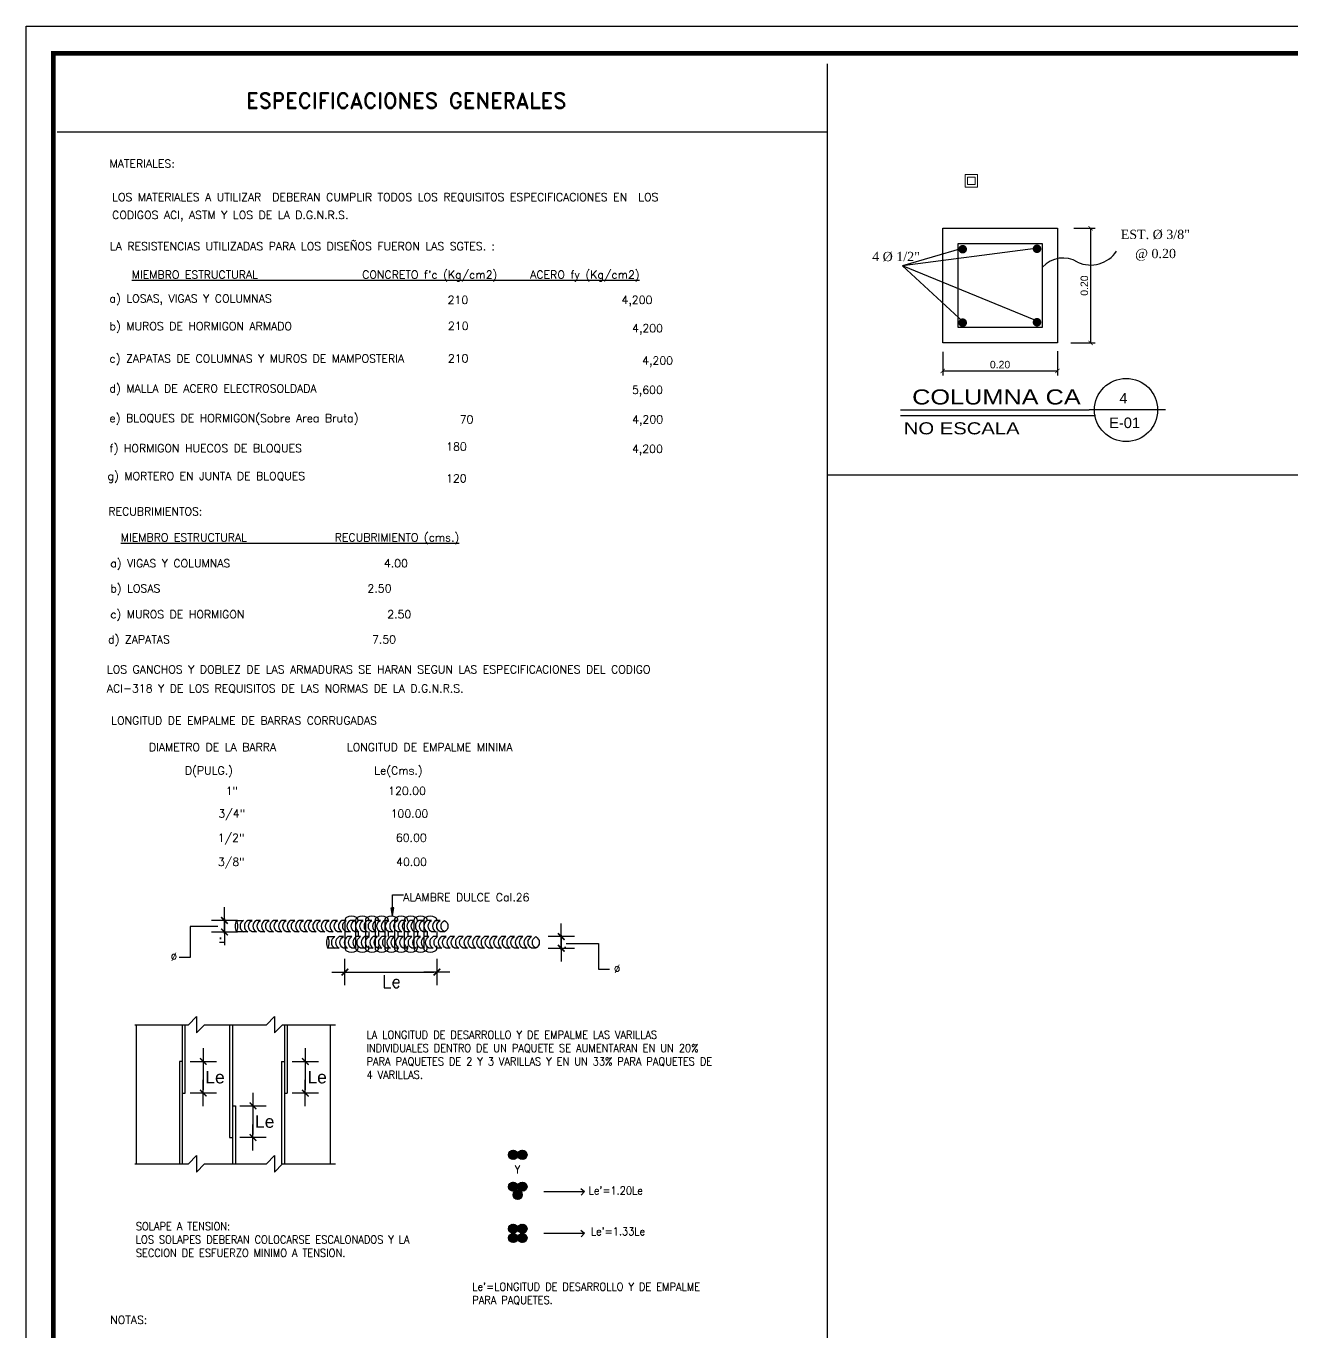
# Model space of a CAD drawing. Header units: feet. Extents: x 317 to 512, y -141 to 162.
# Drawn here: x 387.97 to 408.27, y 78.73 to 99.68 of the extents above; entities that cross this region are included whole.
import ezdxf
from ezdxf.enums import TextEntityAlignment as Align

# ---------------------------------------------------------------- set-up
doc = ezdxf.new("R2010")
doc.units = ezdxf.units.FT
doc.header["$MEASUREMENT"] = 0
doc.linetypes.add('HIDDEN2', pattern=[0.1875, 0.125, -0.0625])
doc.layers.add('00-muro20', color=1, linetype='Continuous', lineweight=5)
for name, color, linetype in [('63', 7, 'Continuous'), ('ACERO', 4, 'Continuous'), ('DETALLES', 3, 'Continuous'), ('DIM', 10, 'Continuous'), ('dimensiones', 1, 'Continuous'), ('DIMLINE', 6, 'Continuous'), ('HATCH', 3, 'Continuous'), ('MAGENTA', 6, 'Continuous'), ('MARCO', 1, 'Continuous'), ('MURO', 7, 'Continuous'), ('relleno', 8, 'Continuous'), ('SEÑALAMIENTOS', 6, 'Continuous'), ('TEXTCOL.', 3, 'Continuous'), ('TEXTO', 2, 'Continuous'), ('TEXTOS', 3, 'Continuous'), ('TEXTOS 2', 1, 'Continuous'), ('TEXXT', 2, 'Continuous')]:
    doc.layers.add(name, color=color, linetype=linetype)
doc.styles.add('ANNTEXT', font='romans.shx')
doc.styles.add('DAMIAN', font='arial.ttf', dxfattribs={"height": 0.12})
doc.styles.add('ROMAND', font='romand', dxfattribs={"height": 0.19})
doc.styles.add('ROMANS', font='romans.shx')
doc.styles.get("Standard").update_dxf_attribs({"font": 'arial.ttf'})
doc.styles.add('TNR', font='times.ttf')
doc.dimstyles.new('20-100', dxfattribs={"dimtxt": 0.2, "dimasz": 0.05, "dimexe": 0.05, "dimexo": 0.1, "dimgap": 0.05, "dimtad": 2, "dimtih": 1, "dimtoh": 1, "dimlfac": 0.2, "dimzin": 0, "dimdsep": 46, "dimtxsty": 'Standard', "dimblk": 'Z2', "dimcen": 0.09, "dimse1": 1, "dimse2": 1, "dimclrd": 6, "dimclre": 6, "dimclrt": 3, "dimadec": 0, "dimazin": 0, "dimtfac": 1, "dimtofl": 0, "dimtmove": 0, "dimatfit": 3, "dimldrblk": 'Z2', "dimfxl": 1, "dimtolj": 1, "dimtzin": 0, "dimarcsym": 0})
doc.dimstyles.new('KEILY', dxfattribs={"dimtxt": 0.12, "dimasz": 0.07, "dimexe": 0.07, "dimexo": 0.25, "dimgap": 0.04, "dimtad": 1, "dimzin": 1, "dimdsep": 46, "dimtxsty": 'Standard', "dimblk": 'ARCHTICK', "dimcen": 2.5, "dimclrd": 256, "dimclre": 256, "dimclrt": 7, "dimazin": 0, "dimtfac": 1, "dimtix": 1, "dimtmove": 2, "dimatfit": 1, "dimfxl": 0.35, "dimfxlon": 1, "dimtolj": 1, "dimtzin": 1, "dimarcsym": 0})
pattern_1 = [(45, (125.96578, -194.073125), (-0.0131535899, 0.0131535899), []), (45, (125.96578, -194.063824), (-0.0131535899, 0.0131535899), [])]

# ---------------------------------------------------------------- blocks, each defined once
blk = doc.blocks.new('Z2')
at = {"layer": 'DIMLINE'}
for p, q in [((0, 4.21), (0, -4.21)), ((4.21, 0), (-4.21, 0))]:
    blk.add_line(p, q, dxfattribs=at)
at = {"layer": 'DIMLINE', "const_width": 0.5}
blk.add_lwpolyline([(-1.06, -1.06), (1.06, 1.06)], dxfattribs=at)
blk = doc.blocks.new('*D10')
at = {"layer": 'DEFPOINTS', "color": 0, "transparency": 16777216}
for p in [(393.083, 85.34), (394.558, 85.336), (394.558, 84.504)]:
    blk.add_point(p, dxfattribs=at)
at = {"layer": 'dimensiones', "color": 6, "lineweight": -2, "transparency": 16777216}
blk.add_line((393.133, 84.504), (394.508, 84.504), dxfattribs=at)
at = {"layer": 'dimensiones', "color": 6, "lineweight": -2, "transparency": 16777216, "xscale": 0.05, "yscale": 0.05, "zscale": 0.05, "rotation": 180}
blk.add_blockref('Z2', (393.083, 84.504), dxfattribs=at)
at = {"layer": 'dimensiones', "color": 6, "lineweight": -2, "transparency": 16777216, "xscale": 0.05, "yscale": 0.05, "zscale": 0.05}
blk.add_blockref('Z2', (394.558, 84.504), dxfattribs=at)
at = {"layer": 'dimensiones', "color": 3, "transparency": 16777216, "insert": (393.83, 84.354), "char_height": 0.2, "attachment_point": 5, "style": 'ROMANS'}
blk.add_mtext('\\A1;Le', dxfattribs=at)
blk = doc.blocks.new('*D12')
at = {"layer": 'DEFPOINTS', "color": 0, "transparency": 16777216}
for p in [(390.475, 83.071), (390.475, 82.563), (390.811, 82.563)]:
    blk.add_point(p, dxfattribs=at)
at = {"layer": 'dimensiones', "color": 6, "lineweight": -2, "transparency": 16777216}
blk.add_line((390.811, 83.021), (390.811, 82.613), dxfattribs=at)
at = {"layer": 'dimensiones', "color": 6, "lineweight": -2, "transparency": 16777216, "xscale": 0.05, "yscale": 0.05, "zscale": 0.05}
for p, rotation in [((390.811, 83.071), 90), ((390.811, 82.563), 270)]:
    blk.add_blockref('Z2', p, dxfattribs=dict(at, rotation=rotation))
at = {"layer": 'dimensiones', "color": 3, "transparency": 16777216, "insert": (391, 82.817), "char_height": 0.2, "attachment_point": 5}
blk.add_mtext('\\A1;Le', dxfattribs=at)
blk = doc.blocks.new('*D13')
at = {"layer": 'DEFPOINTS', "color": 0, "transparency": 16777216}
for p in [(391.28, 82.359), (391.28, 81.851), (391.608, 81.851)]:
    blk.add_point(p, dxfattribs=at)
at = {"layer": 'dimensiones', "color": 6, "lineweight": -2, "transparency": 16777216}
blk.add_line((391.608, 82.309), (391.608, 81.901), dxfattribs=at)
at = {"layer": 'dimensiones', "color": 6, "lineweight": -2, "transparency": 16777216, "xscale": 0.05, "yscale": 0.05, "zscale": 0.05}
for p, rotation in [((391.608, 82.359), 90), ((391.608, 81.851), 270)]:
    blk.add_blockref('Z2', p, dxfattribs=dict(at, rotation=rotation))
at = {"layer": 'dimensiones', "color": 3, "transparency": 16777216, "insert": (391.797, 82.105), "char_height": 0.2, "attachment_point": 5}
blk.add_mtext('\\A1;Le', dxfattribs=at)
blk = doc.blocks.new('*D14')
at = {"layer": 'DEFPOINTS', "color": 0, "transparency": 16777216}
for p in [(392.112, 83.071), (392.112, 82.563), (392.448, 82.563)]:
    blk.add_point(p, dxfattribs=at)
at = {"layer": 'dimensiones', "color": 6, "lineweight": -2, "transparency": 16777216}
blk.add_line((392.448, 83.021), (392.448, 82.613), dxfattribs=at)
at = {"layer": 'dimensiones', "color": 6, "lineweight": -2, "transparency": 16777216, "xscale": 0.05, "yscale": 0.05, "zscale": 0.05}
for p, rotation in [((392.448, 83.071), 90), ((392.448, 82.563), 270)]:
    blk.add_blockref('Z2', p, dxfattribs=dict(at, rotation=rotation))
at = {"layer": 'dimensiones', "color": 3, "transparency": 16777216, "insert": (392.638, 82.817), "char_height": 0.2, "attachment_point": 5}
blk.add_mtext('\\A1;Le', dxfattribs=at)
blk = doc.blocks.new('*D15')
at = {"layer": 'DEFPOINTS', "color": 0, "transparency": 16777216}
for p in [(396.145, 85.073, -1.596), (396.145, 84.887, -1.596), (396.553, 84.887)]:
    blk.add_point(p, dxfattribs=at)
at = {"layer": 'dimensiones', "color": 6, "lineweight": -2, "transparency": 16777216}
for p, q in [((396.553, 85.123), (396.553, 85.173)), ((396.553, 84.837), (396.553, 84.787))]:
    blk.add_line(p, q, dxfattribs=at)
at = {"layer": 'dimensiones', "color": 6, "lineweight": -2, "transparency": 16777216, "xscale": 0.05, "yscale": 0.05, "zscale": 0.05}
for p, rotation in [((396.553, 85.073), 270), ((396.553, 84.887), 90)]:
    blk.add_blockref('Z2', p, dxfattribs=dict(at, rotation=rotation))
at = {"layer": 'dimensiones', "color": 3, "transparency": 16777216, "insert": (396.617, 84.98), "char_height": 0.2, "attachment_point": 5}
blk.add_mtext('\\A1;.', dxfattribs=at)
blk = doc.blocks.new('*D16')
at = {"layer": 'DEFPOINTS', "color": 0, "transparency": 16777216}
for p in [(391.345, 85.333, -1.596), (391.152, 85.148), (391.345, 85.148, -1.596)]:
    blk.add_point(p, dxfattribs=at)
at = {"layer": 'dimensiones', "color": 6, "lineweight": -2, "transparency": 16777216}
for p, q in [((391.152, 85.383), (391.152, 85.433)), ((391.152, 85.098), (391.152, 84.98)), ((391.152, 84.98), (391.074, 84.98))]:
    blk.add_line(p, q, dxfattribs=at)
at = {"layer": 'dimensiones', "color": 6, "lineweight": -2, "transparency": 16777216, "xscale": 0.05, "yscale": 0.05, "zscale": 0.05}
for p, rotation in [((391.152, 85.333), 270), ((391.152, 85.148), 90)]:
    blk.add_blockref('Z2', p, dxfattribs=dict(at, rotation=rotation))
at = {"layer": 'dimensiones', "color": 3, "transparency": 16777216, "insert": (391.088, 85.13), "char_height": 0.2, "attachment_point": 5}
blk.add_mtext('\\A1;.', dxfattribs=at)
blk = doc.blocks.new('_ArchTick')
at = {"color": 0, "linetype": 'ByBlock', "const_width": 0.15}
blk.add_lwpolyline([(-0.5, -0.5), (0.5, 0.5)], dxfattribs=at)
blk = doc.blocks.new('*D118')
at = {"layer": 'DEFPOINTS', "color": 0, "linetype": 'Continuous', "transparency": 16777216}
for p in [(402.671, 94.706), (404.511, 94.715), (404.511, 94.147)]:
    blk.add_point(p, dxfattribs=at)
at = {"layer": 'MURO', "linetype": 'Continuous', "lineweight": -2, "transparency": 16777216}
for p, q in [((402.671, 94.456), (402.671, 94.077)), ((404.511, 94.465), (404.511, 94.077)), ((402.671, 94.147), (404.511, 94.147))]:
    blk.add_line(p, q, dxfattribs=at)
at = {"layer": 'MURO', "linetype": 'Continuous', "lineweight": -2, "transparency": 16777216, "xscale": 0.07, "yscale": 0.07, "zscale": 0.07, "rotation": 180}
blk.add_blockref('_ArchTick', (402.671, 94.147), dxfattribs=at)
at = {"layer": 'MURO', "linetype": 'Continuous', "lineweight": -2, "transparency": 16777216, "xscale": 0.07, "yscale": 0.07, "zscale": 0.07}
blk.add_blockref('_ArchTick', (404.511, 94.147), dxfattribs=at)
at = {"layer": 'MURO', "color": 7, "linetype": 'Continuous', "transparency": 16777216, "insert": (403.591, 94.249), "char_height": 0.12, "attachment_point": 5}
blk.add_mtext('\\A1;0.20', dxfattribs=at)
blk = doc.blocks.new('*D119')
at = {"layer": 'DEFPOINTS', "color": 0, "linetype": 'Continuous', "transparency": 16777216}
for p in [(404.526, 96.437), (404.475, 94.597), (405.044, 94.597)]:
    blk.add_point(p, dxfattribs=at)
at = {"layer": 'MURO', "linetype": 'Continuous', "lineweight": -2, "transparency": 16777216}
for p, q in [((404.776, 96.437), (405.114, 96.437)), ((405.044, 96.437), (405.044, 94.597)), ((404.725, 94.597), (405.114, 94.597))]:
    blk.add_line(p, q, dxfattribs=at)
at = {"layer": 'MURO', "linetype": 'Continuous', "lineweight": -2, "transparency": 16777216, "xscale": 0.07, "yscale": 0.07, "zscale": 0.07}
for p, rotation in [((405.044, 96.437), 90), ((405.044, 94.597), 270)]:
    blk.add_blockref('_ArchTick', p, dxfattribs=dict(at, rotation=rotation))
at = {"layer": 'MURO', "color": 7, "linetype": 'Continuous', "transparency": 16777216, "insert": (404.943, 95.517), "char_height": 0.12, "attachment_point": 5, "rotation": 90}
blk.add_mtext('\\A1;0.20', dxfattribs=at)

msp = doc.modelspace()

# ---------------------------------------------------------------- hatches: boundary and pattern name
at = {"layer": 'HATCH'}
h = msp.add_hatch(dxfattribs=at)
h.set_pattern_fill('STEEL', color=256, scale=0.005859, style=0)
h.set_pattern_definition(pattern_1)
h.paths.add_polyline_path([(395.8554, 81.57225, 0.1722586), (395.83891, 81.61868), (395.78017, 81.57437, -0.01412046), (395.78017, 81.57431), (395.78017, 81.57431, -0.5160696), (395.77875, 81.5733), (395.72143, 81.53007, 0.73354442)])
h.paths.add_polyline_path([(395.70815, 81.57225, 0.15370565), (395.72143, 81.53007), (395.77875, 81.5733, -0.31920065), (395.77803, 81.57431, -0.97215352), (395.78017, 81.57437), (395.83891, 81.61868, 0.70610819)])
h = msp.add_hatch(dxfattribs=at)
h.set_pattern_fill('STEEL', color=256, scale=0.005859, style=0)
h.set_pattern_definition(pattern_1)
h.paths.add_polyline_path([(396.00399, 81.57225, 0.1722586), (395.98751, 81.61868), (395.92877, 81.57437, -0.01412046), (395.92877, 81.57431), (395.92877, 81.57431, -0.5160696), (395.92734, 81.5733), (395.87003, 81.53007, 0.73354442)])
h.paths.add_polyline_path([(395.85675, 81.57225, 0.15370565), (395.87003, 81.53007), (395.92734, 81.5733, -0.31920065), (395.92662, 81.57431, -0.97215352), (395.92877, 81.57437), (395.98751, 81.61868, 0.70610819)])
h = msp.add_hatch(dxfattribs=at)
h.set_pattern_fill('STEEL', color=256, scale=0.005859, style=0)
h.set_pattern_definition(pattern_1)
h.paths.add_polyline_path([(395.8554, 81.06075, 0.1722586), (395.83891, 81.10717), (395.78017, 81.06287, -0.01412046), (395.78017, 81.06281), (395.78017, 81.06281, -0.5160696), (395.77875, 81.0618), (395.72143, 81.01857, 0.73354442)])
h.paths.add_polyline_path([(395.70815, 81.06075, 0.15370565), (395.72143, 81.01857), (395.77875, 81.0618, -0.31920065), (395.77803, 81.06281, -0.97215352), (395.78017, 81.06287), (395.83891, 81.10717, 0.70610819)])
h = msp.add_hatch(dxfattribs=at)
h.set_pattern_fill('STEEL', color=256, scale=0.005859, style=0)
h.set_pattern_definition(pattern_1)
h.paths.add_polyline_path([(396.00399, 81.06075, 0.1722586), (395.98751, 81.10717), (395.92877, 81.06287, -0.01412046), (395.92877, 81.06281), (395.92877, 81.06281, -0.5160696), (395.92734, 81.0618), (395.87003, 81.01857, 0.73354442)])
h.paths.add_polyline_path([(395.85675, 81.06075, 0.15370565), (395.87003, 81.01857), (395.92734, 81.0618, -0.31920065), (395.92662, 81.06281, -0.97215352), (395.92877, 81.06287), (395.98751, 81.10717, 0.70610819)])
h = msp.add_hatch(dxfattribs=at)
h.set_pattern_fill('STEEL', color=256, scale=0.005859, style=0)
h.set_pattern_definition(pattern_1)
h.paths.add_polyline_path([(395.9287, 80.93163, 0.1722586), (395.91222, 80.97806), (395.85347, 80.93375, -0.01412046), (395.85348, 80.93369), (395.85348, 80.93369, -0.5160696), (395.85205, 80.93268), (395.79473, 80.88945, 0.73354442)])
h.paths.add_polyline_path([(395.78145, 80.93163, 0.15370565), (395.79473, 80.88945), (395.85205, 80.93268, -0.31920065), (395.85133, 80.93369, -0.97215352), (395.85347, 80.93375), (395.91222, 80.97806, 0.70610819)])
h = msp.add_hatch(dxfattribs=at)
h.set_pattern_fill('STEEL', color=256, scale=0.005859, style=0)
h.set_pattern_definition(pattern_1)
h.paths.add_polyline_path([(395.8554, 80.3875, 0.1722586), (395.83891, 80.43393), (395.78017, 80.38963, -0.01412046), (395.78017, 80.38956), (395.78017, 80.38956, -0.5160696), (395.77875, 80.38855), (395.72143, 80.34532, 0.73354442)])
h.paths.add_polyline_path([(395.70815, 80.3875, 0.15370565), (395.72143, 80.34532), (395.77875, 80.38855, -0.31920065), (395.77803, 80.38956, -0.97215352), (395.78017, 80.38963), (395.83891, 80.43393, 0.70610819)])
h = msp.add_hatch(dxfattribs=at)
h.set_pattern_fill('STEEL', color=256, scale=0.005859, style=0)
h.set_pattern_definition(pattern_1)
h.paths.add_polyline_path([(396.00399, 80.3875, 0.1722586), (395.98751, 80.43393), (395.92877, 80.38963, -0.01412046), (395.92877, 80.38956), (395.92877, 80.38956, -0.5160696), (395.92734, 80.38855), (395.87003, 80.34532, 0.73354442)])
h.paths.add_polyline_path([(395.85675, 80.3875, 0.15370565), (395.87003, 80.34532), (395.92734, 80.38855, -0.31920065), (395.92662, 80.38956, -0.97215352), (395.92877, 80.38963), (395.98751, 80.43393, 0.70610819)])
h = msp.add_hatch(dxfattribs=at)
h.set_pattern_fill('STEEL', color=256, scale=0.005859, style=0)
h.set_pattern_definition(pattern_1)
h.paths.add_polyline_path([(395.8554, 80.23833, 0.1722586), (395.83891, 80.28476), (395.78017, 80.24046, -0.01412046), (395.78017, 80.2404), (395.78017, 80.2404, -0.5160696), (395.77875, 80.23938), (395.72143, 80.19615, 0.73354442)])
h.paths.add_polyline_path([(395.70815, 80.23833, 0.15370565), (395.72143, 80.19615), (395.77875, 80.23938, -0.31920065), (395.77803, 80.2404, -0.97215352), (395.78017, 80.24046), (395.83891, 80.28476, 0.70610819)])
h = msp.add_hatch(dxfattribs=at)
h.set_pattern_fill('STEEL', color=256, scale=0.005859, style=0)
h.set_pattern_definition(pattern_1)
h.paths.add_polyline_path([(396.00399, 80.23833, 0.1722586), (395.98751, 80.28476), (395.92877, 80.24046, -0.01412046), (395.92877, 80.2404), (395.92877, 80.2404, -0.5160696), (395.92734, 80.23938), (395.87003, 80.19615, 0.73354442)])
h.paths.add_polyline_path([(395.85675, 80.23833, 0.15370565), (395.87003, 80.19615), (395.92734, 80.23938, -0.31920065), (395.92662, 80.2404, -0.97215352), (395.92877, 80.24046), (395.98751, 80.28476, 0.70610819)])

# ---------------------------------------------------------------- linework, layer by layer
at = {"color": 6, "ltscale": 0.8}
for p, q in [((402.67118, 96.43662), (404.51093, 96.43662)), ((402.67118, 94.59687), (402.67118, 96.43662)), ((404.51093, 96.43662), (404.51093, 94.59687)), ((404.51093, 94.59687), (402.67118, 94.59687))]:
    msp.add_line(p, q, dxfattribs=at)
at = {"color": 7, "linetype": 'Continuous', "ltscale": 0.6}
for p, q in [((402.91648, 96.19132), (404.26563, 96.19132)), ((402.91648, 94.84217), (402.91648, 96.19132)), ((404.26563, 96.19132), (404.26563, 94.84217)), ((404.26563, 94.84217), (402.91648, 94.84217))]:
    msp.add_line(p, q, dxfattribs=at)
at = {"layer": '00-muro20'}
for points in [[(403.03038, 97.29694), (403.23038, 97.29694), (403.23038, 97.09694), (403.03038, 97.09694)], [(403.07038, 97.25694), (403.19038, 97.25694), (403.19038, 97.13694), (403.07038, 97.13694)]]:
    msp.add_lwpolyline(points, close=True, dxfattribs=at)
at = {"layer": '63'}
for p in [(402.97791, 96.11392), (404.1567, 96.11392), (404.16613, 94.95476), (402.99677, 94.93592)]:
    msp.add_line(p, (402.02548, 95.83515), dxfattribs=at)
at = {"layer": '63', "const_width": 0.06899}
for points in [[(402.95718, 96.10071, 1), (403.02617, 96.10071, 1)], [(404.14903, 96.10761, 1), (404.21803, 96.10761, 1)], [(402.95718, 94.92174, 1), (403.02617, 94.92174, 1)], [(404.14903, 94.92864, 1), (404.21803, 94.92864, 1)]]:
    msp.add_lwpolyline(points, format="xyb", close=True, dxfattribs=at)
at = {"layer": '63'}
for centre, radius, start, end in [((404.60022, 95.52206), 0.43764, 57.635217, 138.593878), ((405.04168, 96.35022), 0.50314, 245.683183, 326.16892)]:
    msp.add_arc(centre, radius, start, end, dxfattribs=at)
at = {"layer": 'ACERO'}
for p, q in [((393.29398, 85.33585, -7.72481), (393.29398, 85.32348, -7.72481)), ((393.29398, 85.15704, -7.72481), (393.29398, 85.07261, -7.72481)), ((393.46636, 85.15704, -7.72481), (393.46636, 85.07261, -7.72481)), ((393.62233, 85.15704, -7.72481), (393.62233, 85.07261, -7.72481)), ((393.7783, 85.15704, -7.72481), (393.7783, 85.07261, -7.72481)), ((393.93427, 85.15704, -7.72481), (393.93427, 85.07261, -7.72481)), ((394.09023, 85.15704, -7.72481), (394.09023, 85.07261, -7.72481)), ((394.2462, 85.15704, -7.72481), (394.2462, 85.07261, -7.72481)), ((394.40217, 85.15704, -7.72481), (394.40217, 85.07261, -7.72481)), ((394.55813, 85.15704, -7.72481), (394.55813, 85.07261, -7.72481))]:
    msp.add_line(p, q, dxfattribs=at)
at = {"layer": 'ACERO', "linetype": 'Continuous'}
for p, q in [((390.47452, 83.66002, -6.12906), (390.47452, 81.42791, -6.12906)), ((390.52142, 82.56257, -6.12906), (390.52142, 83.66002, -6.12906)), ((391.23297, 83.66002, -6.12906), (391.23297, 81.85089, -6.12906)), ((391.27987, 83.66002, -6.12906), (391.27987, 81.42791, -6.12906)), ((392.11235, 83.66002, -6.12906), (392.11235, 81.42791, -6.12906)), ((392.15925, 83.66002, -6.12906), (392.15925, 82.56257, -6.12906)), ((390.42762, 83.07105, -6.12906), (390.42762, 81.42791, -6.12906)), ((390.47452, 83.07105, -6.12906), (390.42762, 83.07105, -6.12906)), ((392.06545, 83.07105, -6.12906), (392.06545, 81.42791, -6.12906)), ((392.06545, 83.07105, -6.12906), (392.11235, 83.07105, -6.12906)), ((390.47452, 82.56257, -6.12906), (390.52142, 82.56257, -6.12906)), ((391.27987, 82.35937, -6.12906), (391.32677, 82.35937, -6.12906)), ((391.32677, 82.35937, -6.12906), (391.32677, 81.42791, -6.12906)), ((391.23297, 81.85089, -6.12906), (391.27987, 81.85089, -6.12906))]:
    msp.add_line(p, q, dxfattribs=at)
at = {"layer": 'ACERO', "linetype": 'HIDDEN2'}
msp.add_line((392.11235, 82.56257, -6.12906), (392.15925, 82.56257, -6.12906), dxfattribs=at)
at = {"layer": 'ACERO', "elevation": -7.72481}
for points in [[(393.29398, 85.32348), (393.29398, 85.33585, 0.26952698), (393.26733, 85.3817, 0.26479735), (393.1096, 85.3817, 0.26952698), (393.08296, 85.33585), (393.08296, 84.88971, 0.26952698), (393.1096, 84.84386, 0.26479735), (393.26733, 84.84386, 0.26952698), (393.29398, 84.88971), (393.29398, 84.92373)], [(393.46636, 85.32348), (393.46636, 85.33585, 0.26952698), (393.43972, 85.3817, 0.26479735), (393.28199, 85.3817, 0.26952698), (393.25534, 85.33585), (393.25534, 84.88971, 0.26952698), (393.28199, 84.84386, 0.26479735), (393.43972, 84.84386, 0.26952698), (393.46636, 84.88971), (393.46636, 84.92373)], [(393.62233, 85.32348), (393.62233, 85.33585, 0.26952698), (393.59568, 85.3817, 0.26479735), (393.43796, 85.3817, 0.26952698), (393.41131, 85.33585), (393.41131, 84.88971, 0.26952698), (393.43796, 84.84386, 0.26479735), (393.59568, 84.84386, 0.26952698), (393.62233, 84.88971), (393.62233, 84.92373)], [(393.7783, 85.32348), (393.7783, 85.33585, 0.26952698), (393.75165, 85.3817, 0.26479735), (393.59392, 85.3817, 0.26952698), (393.56728, 85.33585), (393.56728, 84.88971, 0.26952698), (393.59392, 84.84386, 0.26479735), (393.75165, 84.84386, 0.26952698), (393.7783, 84.88971), (393.7783, 84.92373)], [(393.93427, 85.32348), (393.93427, 85.33585, 0.26952698), (393.90762, 85.3817, 0.26479735), (393.74989, 85.3817, 0.26952698), (393.72324, 85.33585), (393.72324, 84.88971, 0.26952698), (393.74989, 84.84386, 0.26479735), (393.90762, 84.84386, 0.26952698), (393.93427, 84.88971), (393.93427, 84.92373)], [(394.09023, 85.32348), (394.09023, 85.33585, 0.26952698), (394.06359, 85.3817, 0.26479735), (393.90586, 85.3817, 0.26952698), (393.87921, 85.33585), (393.87921, 84.88971, 0.26952698), (393.90586, 84.84386, 0.26479735), (394.06359, 84.84386, 0.26952698), (394.09023, 84.88971), (394.09023, 84.92373)], [(394.2462, 85.32348), (394.2462, 85.33585, 0.26952698), (394.21955, 85.3817, 0.26479735), (394.06183, 85.3817, 0.26952698), (394.03518, 85.33585), (394.03518, 84.88971, 0.26952698), (394.06183, 84.84386, 0.26479735), (394.21955, 84.84386, 0.26952698), (394.2462, 84.88971), (394.2462, 84.92373)], [(394.40217, 85.32348), (394.40217, 85.33585, 0.26952698), (394.37552, 85.3817, 0.26479735), (394.21779, 85.3817, 0.26952698), (394.19115, 85.33585), (394.19115, 84.88971, 0.26952698), (394.21779, 84.84386, 0.26479735), (394.37552, 84.84386, 0.26952698), (394.40217, 84.88971), (394.40217, 84.92373)], [(394.55813, 85.32348), (394.55813, 85.33585, 0.26952698), (394.53149, 85.3817, 0.26479735), (394.37376, 85.3817, 0.26952698), (394.34711, 85.33585), (394.34711, 84.88971, 0.26952698), (394.37376, 84.84386, 0.26479735), (394.53149, 84.84386, 0.26952698), (394.55813, 84.88971), (394.55813, 84.92373)]]:
    msp.add_lwpolyline(points, format="xyb", dxfattribs=at)
at = {"layer": 'DETALLES'}
for p, q in [((389.74013, 81.42791, -6.12906), (389.74013, 83.66002, -6.12906)), ((392.84674, 83.66002, -6.12906), (392.84674, 81.42791, -6.12906))]:
    msp.add_line(p, q, dxfattribs=at)
for centre in [(395.78177, 81.57225, -6.12906), (395.93037, 81.57225, -6.12906), (395.78177, 81.06075, -6.12906), (395.93037, 81.06075, -6.12906), (395.85508, 80.93163, -6.12906), (395.78177, 80.3875, -6.12906), (395.93037, 80.3875, -6.12906), (395.78177, 80.23833, -6.12906), (395.93037, 80.23833, -6.12906)]:
    msp.add_circle(centre, 0.07362, dxfattribs=at)
at = {"layer": 'DIM'}
msp.add_line((445.29759, 92.47774), (400.81546, 92.47774, -6.12906), dxfattribs=at)
at = {"layer": 'MAGENTA', "elevation": -6.12906}
for points in [[(389.714, 83.66002), (390.5749, 83.66002), (390.70287, 83.79201), (390.70287, 83.66002), (390.70287, 83.52803), (390.8297, 83.66002), (391.82478, 83.66002), (391.95274, 83.79201), (391.95274, 83.66002), (391.95274, 83.52803), (392.07958, 83.66002), (392.93206, 83.66002)], [(389.714, 81.42791), (390.5749, 81.42791), (390.70287, 81.5599), (390.70287, 81.42791), (390.70287, 81.29591), (390.8297, 81.42791), (391.82478, 81.42791), (391.95274, 81.5599), (391.95274, 81.42791), (391.95274, 81.29591), (392.07958, 81.42791), (392.93206, 81.42791)]]:
    msp.add_lwpolyline(points, dxfattribs=at)
at = {"layer": 'MARCO'}
msp.add_lwpolyline([(387.97006, 99.67954), (452.47006, 99.67954), (452.47006, 57.67954), (387.97006, 57.67954)], close=True, dxfattribs=at)
at = {"layer": 'MARCO', "const_width": 0.075}
msp.add_lwpolyline([(445.29759, 99.24551), (388.40409, 99.24551), (388.40409, 58.11357), (445.29759, 58.11357)], close=True, dxfattribs=at)
at = {"layer": 'relleno', "color": 1}
for p, q in [((400.81546, 99.07231, -6.12906), (400.81546, 58.02368, -6.12906)), ((388.47034, 97.98255, -6.12906), (400.81546, 97.98255, -6.12906))]:
    msp.add_line(p, q, dxfattribs=at)
at = {"layer": 'SEÑALAMIENTOS'}
for p, q in [((393.84613, 85.74571, -7.72481), (394.02516, 85.74571, -7.72481)), ((393.84613, 85.40416, -7.72481), (393.84613, 85.74571, -7.72481)), ((393.84613, 85.40416, -7.72481), (393.82284, 85.53579, -7.72481)), ((393.82284, 85.53579, -7.72481), (393.84505, 85.53579, -7.72481)), ((393.84613, 85.40416, -7.72481), (393.86943, 85.53579, -7.72481)), ((393.86943, 85.53579, -7.72481), (393.84722, 85.53579, -7.72481)), ((390.59945, 85.23593, -7.72481), (390.59945, 84.73834, -7.72481)), ((391.04633, 85.23593, -7.72481), (390.59945, 85.23593, -7.72481)), ((396.63218, 84.96084, -7.60184), (397.15195, 84.96084, -7.60184)), ((397.15195, 84.96084, -7.60184), (397.15195, 84.55152, -7.60184)), ((390.59945, 84.73834, -7.72481), (390.42706, 84.73834, -7.72481)), ((397.15195, 84.55152, -7.60184), (397.32434, 84.55152, -7.60184)), ((396.27441, 80.98389, -6.12906), (396.92388, 80.98389, -6.12906)), ((396.27441, 80.31496, -6.12906), (396.92388, 80.31496, -6.12906))]:
    msp.add_line(p, q, dxfattribs=at)
at = {"layer": 'SEÑALAMIENTOS', "elevation": -6.12906}
for points in [[(396.86524, 81.03424), (396.92388, 80.98389), (396.87237, 80.9239)], [(396.86524, 80.36532), (396.92388, 80.31496), (396.87237, 80.25498)]]:
    msp.add_lwpolyline(points, dxfattribs=at)
at = {"layer": 'TEXTOS 2'}
for p, q in [((391.34462, 85.33285, -7.72481), (391.45671, 85.33285, -7.72481)), ((392.80938, 85.07262, -7.72481), (392.92147, 85.07262, -7.72481))]:
    msp.add_line(p, q, dxfattribs=at)
at = {"layer": 'TEXTOS 2', "elevation": -7.72481}
for points in [[(394.68007, 85.14767, -0.59763681), (394.68007, 85.33285, -0.59763681), (394.68007, 85.14767), (394.61148, 85.14767, -0.59763681), (394.61148, 85.33285), (394.5429, 85.33285, 0.59763681), (394.5429, 85.14767), (394.47432, 85.14767, -0.59763681), (394.47432, 85.33285), (394.40574, 85.33285, 0.59763681), (394.40574, 85.14767), (394.33716, 85.14767, -0.59763681), (394.33716, 85.33285), (394.26857, 85.33285, 0.59763681), (394.26857, 85.14767), (394.19999, 85.14767, -0.59763681), (394.19999, 85.33285), (394.13141, 85.33285, 0.59763681), (394.13141, 85.14767), (394.06283, 85.14767, -0.59763681), (394.06283, 85.33285), (393.99425, 85.33285, 0.59763681), (393.99425, 85.14767), (393.92566, 85.14767, -0.59763681), (393.92566, 85.33285), (393.85708, 85.33285, 0.59763681), (393.85708, 85.14767), (393.7885, 85.14767, -0.59763681), (393.7885, 85.33285), (393.71992, 85.33285, 0.59763681), (393.71992, 85.14767), (393.65134, 85.14767, -0.59763681), (393.65134, 85.33285), (393.58275, 85.33285, 0.59763681), (393.58275, 85.14767), (393.51417, 85.14767, -0.59763681), (393.51417, 85.33285), (393.44559, 85.33285, 0.59763681), (393.44559, 85.14767), (393.37701, 85.14767, -0.59763681), (393.37701, 85.33285), (393.30843, 85.33285, 0.59763681), (393.30843, 85.14767), (393.23984, 85.14767, -0.59763681), (393.23984, 85.33285), (393.17126, 85.33285, 0.59763681), (393.17126, 85.14767), (393.10268, 85.14767, -0.59763681), (393.10268, 85.33285), (393.0341, 85.33285, 0.59763681), (393.0341, 85.14767), (392.96552, 85.14767, -0.59763681), (392.96552, 85.33285), (392.89693, 85.33285, 0.59763681), (392.89693, 85.14767), (392.82835, 85.14767, -0.59763681), (392.82835, 85.33285), (392.75977, 85.33285, 0.59763681), (392.75977, 85.14767), (392.69119, 85.14767, -0.59763681), (392.69119, 85.33285), (392.62261, 85.33285, 0.59763681), (392.62261, 85.14767), (392.55402, 85.14767, -0.59763681), (392.55402, 85.33285), (392.48544, 85.33285, 0.59763681), (392.48544, 85.14767), (392.41686, 85.14767, -0.59763681), (392.41686, 85.33285), (392.34828, 85.33285, 0.59763681), (392.34828, 85.14767), (392.2797, 85.14767, -0.59763681), (392.2797, 85.33285), (392.21111, 85.33285, 0.59763681), (392.21111, 85.14767), (392.14253, 85.14767, -0.59763681), (392.14253, 85.33285), (392.07395, 85.33285, 0.59763681), (392.07395, 85.14767), (392.00537, 85.14767, -0.59763681), (392.00537, 85.33285), (391.93679, 85.33285, 0.59763681), (391.93679, 85.14767), (391.86821, 85.14767, -0.59763681), (391.86821, 85.33285), (391.79962, 85.33285, 0.59763681), (391.79962, 85.14767), (391.73104, 85.14767, -0.59763681), (391.73104, 85.33285), (391.66246, 85.33285, 0.59763681), (391.66246, 85.14767), (391.59388, 85.14767, -0.59763681), (391.59388, 85.33285), (391.5253, 85.33285, 0.59763681), (391.5253, 85.14767), (391.34462, 85.14767, 0.2397215), (391.34462, 85.33285, 0.2397215), (391.34462, 85.14767)], [(396.14482, 84.88744, -0.59763681), (396.14482, 85.07262, -0.59763681), (396.14482, 84.88744), (396.07624, 84.88744, -0.59763681), (396.07624, 85.07262), (396.00766, 85.07262, 0.59763681), (396.00766, 84.88744), (395.93908, 84.88744, -0.59763681), (395.93908, 85.07262), (395.8705, 85.07262, 0.59763681), (395.8705, 84.88744), (395.80191, 84.88744, -0.59763681), (395.80191, 85.07262), (395.73333, 85.07262, 0.59763681), (395.73333, 84.88744), (395.66475, 84.88744, -0.59763681), (395.66475, 85.07262), (395.59617, 85.07262, 0.59763681), (395.59617, 84.88744), (395.52759, 84.88744, -0.59763681), (395.52759, 85.07262), (395.459, 85.07262, 0.59763681), (395.459, 84.88744), (395.39042, 84.88744, -0.59763681), (395.39042, 85.07262), (395.32184, 85.07262, 0.59763681), (395.32184, 84.88744), (395.25326, 84.88744, -0.59763681), (395.25326, 85.07262), (395.18468, 85.07262, 0.59763681), (395.18468, 84.88744), (395.11609, 84.88744, -0.59763681), (395.11609, 85.07262), (395.04751, 85.07262, 0.59763681), (395.04751, 84.88744), (394.97893, 84.88744, -0.59763681), (394.97893, 85.07262), (394.91035, 85.07262, 0.59763681), (394.91035, 84.88744), (394.84177, 84.88744, -0.59763681), (394.84177, 85.07262), (394.77318, 85.07262, 0.59763681), (394.77318, 84.88744), (394.7046, 84.88744, -0.59763681), (394.7046, 85.07262), (394.63602, 85.07262, 0.59763681), (394.63602, 84.88744), (394.56744, 84.88744, -0.59763681), (394.56744, 85.07262), (394.49886, 85.07262, 0.59763681), (394.49886, 84.88744), (394.43027, 84.88744, -0.59763681), (394.43027, 85.07262), (394.36169, 85.07262, 0.59763681), (394.36169, 84.88744), (394.29311, 84.88744, -0.59763681), (394.29311, 85.07262), (394.22453, 85.07262, 0.59763681), (394.22453, 84.88744), (394.15595, 84.88744, -0.59763681), (394.15595, 85.07262), (394.08736, 85.07262, 0.59763681), (394.08736, 84.88744), (394.01878, 84.88744, -0.59763681), (394.01878, 85.07262), (393.9502, 85.07262, 0.59763681), (393.9502, 84.88744), (393.88162, 84.88744, -0.59763681), (393.88162, 85.07262), (393.81304, 85.07262, 0.59763681), (393.81304, 84.88744), (393.74445, 84.88744, -0.59763681), (393.74445, 85.07262), (393.67587, 85.07262, 0.59763681), (393.67587, 84.88744), (393.60729, 84.88744, -0.59763681), (393.60729, 85.07262), (393.53871, 85.07262, 0.59763681), (393.53871, 84.88744), (393.47013, 84.88744, -0.59763681), (393.47013, 85.07262), (393.40154, 85.07262, 0.59763681), (393.40154, 84.88744), (393.33296, 84.88744, -0.59763681), (393.33296, 85.07262), (393.26438, 85.07262, 0.59763681), (393.26438, 84.88744), (393.1958, 84.88744, -0.59763681), (393.1958, 85.07262), (393.12722, 85.07262, 0.59763681), (393.12722, 84.88744), (393.05863, 84.88744, -0.59763681), (393.05863, 85.07262), (392.99005, 85.07262, 0.59763681), (392.99005, 84.88744), (392.80938, 84.88744, 0.2397215), (392.80938, 85.07262, 0.2397215), (392.80938, 84.88744)]]:
    msp.add_lwpolyline(points, format="xyb", dxfattribs=at)
at = {"layer": 'TEXTOS 2'}
for centre in [(391.50651, 85.24026, -7.72481), (392.97127, 84.98003, -7.72481)]:
    msp.add_arc(centre, 0.10513, 118.271814, 241.728186, dxfattribs=at)
at = {"layer": 'TEXXT', "color": 4}
for p in [(401.99646, 93.52154), (406.2451, 93.52154)]:
    msp.add_line(p, (405.02206, 93.52154), dxfattribs=at)
at = {"layer": 'TEXXT', "color": 3}
msp.add_line((401.99646, 93.43459), (405.12067, 93.43459), dxfattribs=at)
at = {"layer": 'TEXXT', "color": 4}
msp.add_circle((405.61181, 93.52154), 0.50623, dxfattribs=at)

# ---------------------------------------------------------------- texts
at = {"layer": 'dimensiones', "color": 7, "ltscale": 0.2, "style": 'TNR'}
for s, p in [('EST. %%c 3/8"', (406.63552, 96.26379)), ('4 %%C 1/2"', (402.30521, 95.9094)), ('@ 0.20', (406.41269, 95.95712))]:
    msp.add_text(s, height=0.148716, dxfattribs=at).set_placement(p, align=Align.RIGHT)
at = {"layer": 'TEXTCOL.', "style": 'ROMAND'}
msp.add_text('ESPECIFICACIONES GENERALES', height=0.2488201, dxfattribs=at).set_placement((391.49745, 98.35966, -6.12906))
at = {"layer": 'TEXTO', "style": 'ANNTEXT'}
for s, p in [('LOS MATERIALES A UTILIZAR  DEBERAN CUMPLIR TODOS LOS REQUISITOS ESPECIFICACIONES EN  LOS ', (389.34955, 96.8723, -7.72481)), ('CODIGOS ACI, ASTM Y LOS DE LA D.G.N.R.S.', (389.34955, 96.58588, -7.72481)), ('a) LOSAS, VIGAS Y COLUMNAS', (389.30767, 95.24505, -7.72481)), ('                       210', (392.53031, 95.22365, -7.72481)), ('                        4,200', (395.22411, 95.22365, -7.72481)), ('b) MUROS DE HORMIGON ARMADO', (389.30767, 94.80177, -7.72481)), ('                       210', (392.53538, 94.80575, -7.72481)), ('                   4,200', (395.8718, 94.76938, -7.72481)), ('c) ZAPATAS DE COLUMNAS Y MUROS DE MAMPOSTERIA', (389.30767, 94.28171, -7.72481)), ('                       210', (392.53453, 94.2857, -7.72481)), ('              4,200', (396.51152, 94.24932, -7.72481)), ('d) MALLA DE ACERO ELECTROSOLDADA ', (389.30767, 93.80255, -7.72481)), ('                   5,600', (395.87016, 93.7793, -7.72481)), ('e) BLOQUES DE HORMIGON(Sobre Area Bruta)                ', (389.30767, 93.32572, -7.72481)), ('                     70', (392.91475, 93.30645, -7.72481)), ('                   4,200', (395.8733, 93.30645, -7.72481)), ('f) HORMIGON HUECOS DE BLOQUES         ', (389.30767, 92.84373, -7.72481)), ('                        180', (392.41125, 92.86998, -7.72481)), ('                   4,200', (395.87001, 92.8336, -7.72481)), ('g) MORTERO EN JUNTA DE BLOQUES               ', (389.27644, 92.39812, -7.72481)), ('                        120', (392.41, 92.36076, -7.72481)), ('a) VIGAS Y COLUMNAS                        4.00', (389.32018, 90.99768, -7.72481)), ('b) LOSAS                                  2.50', (389.32018, 90.59391, -7.72481)), ('c) MUROS DE HORMIGON                      2.50', (389.32018, 90.17952, -7.72481)), ('d) ZAPATAS                                 7.50', (389.28517, 89.77586, -7.72481)), ('LOS GANCHOS Y DOBLEZ DE LAS ARMADURAS SE HARAN SEGUN LAS ESPECIFICACIONES DEL CODIGO  ', (389.26563, 89.29576, -7.72481)), ('ACI-318 Y DE LOS REQUISITOS DE LAS NORMAS DE LA D.G.N.R.S.', (389.26563, 88.99061, -7.72481)), ('     D(PULG.)                       Le(Cms.)', (390.03887, 87.67293, -7.72481)), ('1"                         120.00', (391.17021, 87.34704, -7.72481)), ('3/4"                        100.00', (391.05428, 86.98262, -7.72481)), ('1/2"                         60.00', (391.04293, 86.59542, -7.72481)), ('3/8"                         40.00', (391.04669, 86.20823, -7.72481)), ('ALAMBRE DULCE Cal.26', (394.01861, 85.64009, -7.72481))]:
    msp.add_text(s, height=0.128341, dxfattribs=at).set_placement(p)
at = {"layer": 'TEXTO', "attachment_point": 1, "style": 'ANNTEXT'}
for s, insert, char_height, width in [('{\\W0.9;%%C}', (390.29058, 84.81397, -6.12906), 0.128341, 5.0366467), ('{\\W0.9;%%C}', (397.39979, 84.61794, -6.12906), 0.128341, 5.0366467), ('{\\W0.9;LA LONGITUD DE DESARROLLO Y DE EMPALME LAS VARILLAS INDIVIDUALES DENTRO DE UN PAQUETE SE AUMENTARAN EN UN 20% PARA PAQUETES DE 2 Y 3 VARILLAS Y EN UN 33% PARA PAQUETES DE 4 VARILLAS.}', (393.42875, 83.56315, -6.12906), 0.12834098, 6.1582179), ("{\\W0.9;Le'=1.20Le}", (396.99077, 81.06364, -6.12906), 0.128341, 5.0366467), ('{\\W0.9;SOLAPE A TENSION:\\PLOS SOLAPES DEBERAN COLOCARSE ESCALONADOS Y LA SECCION DE ESFUERZO MINIMO A TENSION.}', (389.72858, 80.49088, -6.12906), 0.128341, 5.0366467), ("{\\W0.9;Le'=1.33Le}", (397.02733, 80.40905, -6.12906), 0.128341, 5.0366467), ("{\\W0.9;Le'=LONGITUD DE DESARROLLO Y DE EMPALME \\PPARA PAQUETES.}", (395.12593, 79.52109, -6.12906), 0.128341, 5.0366467)]:
    msp.add_mtext(s, dxfattribs=dict(at, insert=insert, char_height=char_height, width=width))
at = {"layer": 'TEXTOS', "color": 7, "style": 'DAMIAN', "width": 1.2}
for s, height, p in [('COLUMNA CA', 0.24192, (402.18074, 93.60956)), (' NO ESCALA', 0.193536, (401.95681, 93.13062))]:
    msp.add_text(s, height=height, dxfattribs=at).set_placement(p)
at = {"layer": 'TEXTOS', "linetype": 'Continuous', "insert": (395.80683, 81.39981, -6.12906), "char_height": 0.128341, "width": 5.0366467, "attachment_point": 1, "style": 'ROMANS'}
msp.add_mtext('{\\W0.9;Y}', dxfattribs=at)
at = {"layer": 'TEXTOS 2', "style": 'ANNTEXT'}
for s, p in [('MATERIALES:', (389.30859, 97.40924, -7.72481)), ('LA RESISTENCIAS UTILIZADAS PARA LOS DISEÑOS FUERON LAS SGTES. :', (389.31319, 96.08478, -7.72481)), ('RECUBRIMIENTOS:', (389.28904, 91.82922, -7.72481)), ('LONGITUD DE EMPALME DE BARRAS CORRUGADAS', (389.33425, 88.47444, -7.72481)), ('DIAMETRO DE LA BARRA          LONGITUD DE EMPALME MINIMA', (389.93973, 88.04789, -7.72481)), ('NOTAS:', (389.31901, 78.86022, -7.72481))]:
    msp.add_text(s, height=0.128341, dxfattribs=at).set_placement(p)
at = {"layer": 'TEXTOS 2', "char_height": 0.128341, "width": 10.71277, "attachment_point": 1, "style": 'ANNTEXT'}
for s, insert in [("    {\\LMIEMBRO ESTRUCTURAL}                   {\\LCONCRETO f'c (Kg/cm2)}      {\\LACERO fy (Kg/cm2)}", (389.31199, 95.75642, -6.12906)), ('  {\\LMIEMBRO ESTRUCTURAL}                {\\LRECUBRIMIENTO (cms.)}', (389.31199, 91.54159, -6.12906))]:
    msp.add_mtext(s, dxfattribs=dict(at, insert=insert))
at = {"layer": 'TEXXT', "style": 'DAMIAN'}
for s, p in [('4', (405.57051, 93.62598)), ('E-01', (405.58794, 93.23138))]:
    msp.add_text(s, height=0.16848, dxfattribs=at).set_placement(p, align=Align.CENTER)

# ---------------------------------------------------------------- dimensions: what is measured, and where the dimension line sits
at = {"layer": 'dimensiones'}
for base, p1, p2, picture, middle in [((391.1523, 85.14767, -6.12906), (391.34462, 85.33285, -7.72481), (391.34462, 85.14767, -7.72481), '*D16', (391.08832, 84.98003, -6.12906)), ((396.55292, 84.88744, -6.12906), (396.14482, 85.07262, -7.72481), (396.14482, 84.88744, -7.72481), '*D15', (396.55292, 84.98003, -6.12906))]:
    dim = msp.add_linear_dim(base=base, p1=p1, p2=p2, angle=90, text='.', dimstyle='20-100', dxfattribs=at)
    dim.commit()
    dim.dimension.update_dxf_attribs({"geometry": picture, "text_midpoint": middle, "dimtype": 160})
dim = msp.add_linear_dim(base=(394.55813, 84.50446, -7.72481), p1=(393.08311, 85.33984, -7.72481), p2=(394.55813, 85.33585, -7.72481), text='Le', dimstyle='20-100', override={"dimtxsty": 'ROMANS'}, dxfattribs=at)
dim.commit()
dim.dimension.update_dxf_attribs({"geometry": '*D10', "text_midpoint": (393.83041, 84.50446, -7.72481), "dimtype": 160})
for base, p1, p2, picture, middle in [((390.81056, 82.56257, -6.12906), (390.47452, 83.07105, -6.12906), (390.47452, 82.56257, -6.12906), '*D12', (390.99992, 82.81681, -6.12906)), ((392.4484, 82.56257, -6.12906), (392.11235, 83.07105, -6.12906), (392.11235, 82.56257, -6.12906), '*D14', (392.63775, 82.81681, -6.12906)), ((391.60768, 81.85089, -6.12906), (391.27987, 82.35937, -6.12906), (391.27987, 81.85089, -6.12906), '*D13', (391.79704, 82.10513, -6.12906))]:
    dim = msp.add_linear_dim(base=base, p1=p1, p2=p2, angle=90, text='Le', dimstyle='20-100', dxfattribs=at)
    dim.commit()
    dim.dimension.update_dxf_attribs({"geometry": picture, "text_midpoint": middle})
at = {"layer": 'MURO', "color": 7, "linetype": 'Continuous'}
dim = msp.add_linear_dim(base=(405.04446, 94.59687), p1=(404.5261, 96.43662), p2=(404.4747, 94.59687), angle=90, text='0.20', dimstyle='KEILY', dxfattribs=at)
dim.commit()
dim.dimension.update_dxf_attribs({"geometry": '*D119', "text_midpoint": (404.94319, 95.51674)})
dim = msp.add_linear_dim(base=(404.51093, 94.14735), p1=(402.67118, 94.70594), p2=(404.51093, 94.71464), text='0.20', dimstyle='KEILY', dxfattribs=at)
dim.commit()
dim.dimension.update_dxf_attribs({"geometry": '*D118', "text_midpoint": (403.59105, 94.24861)})

doc.saveas('drawing.dxf')
